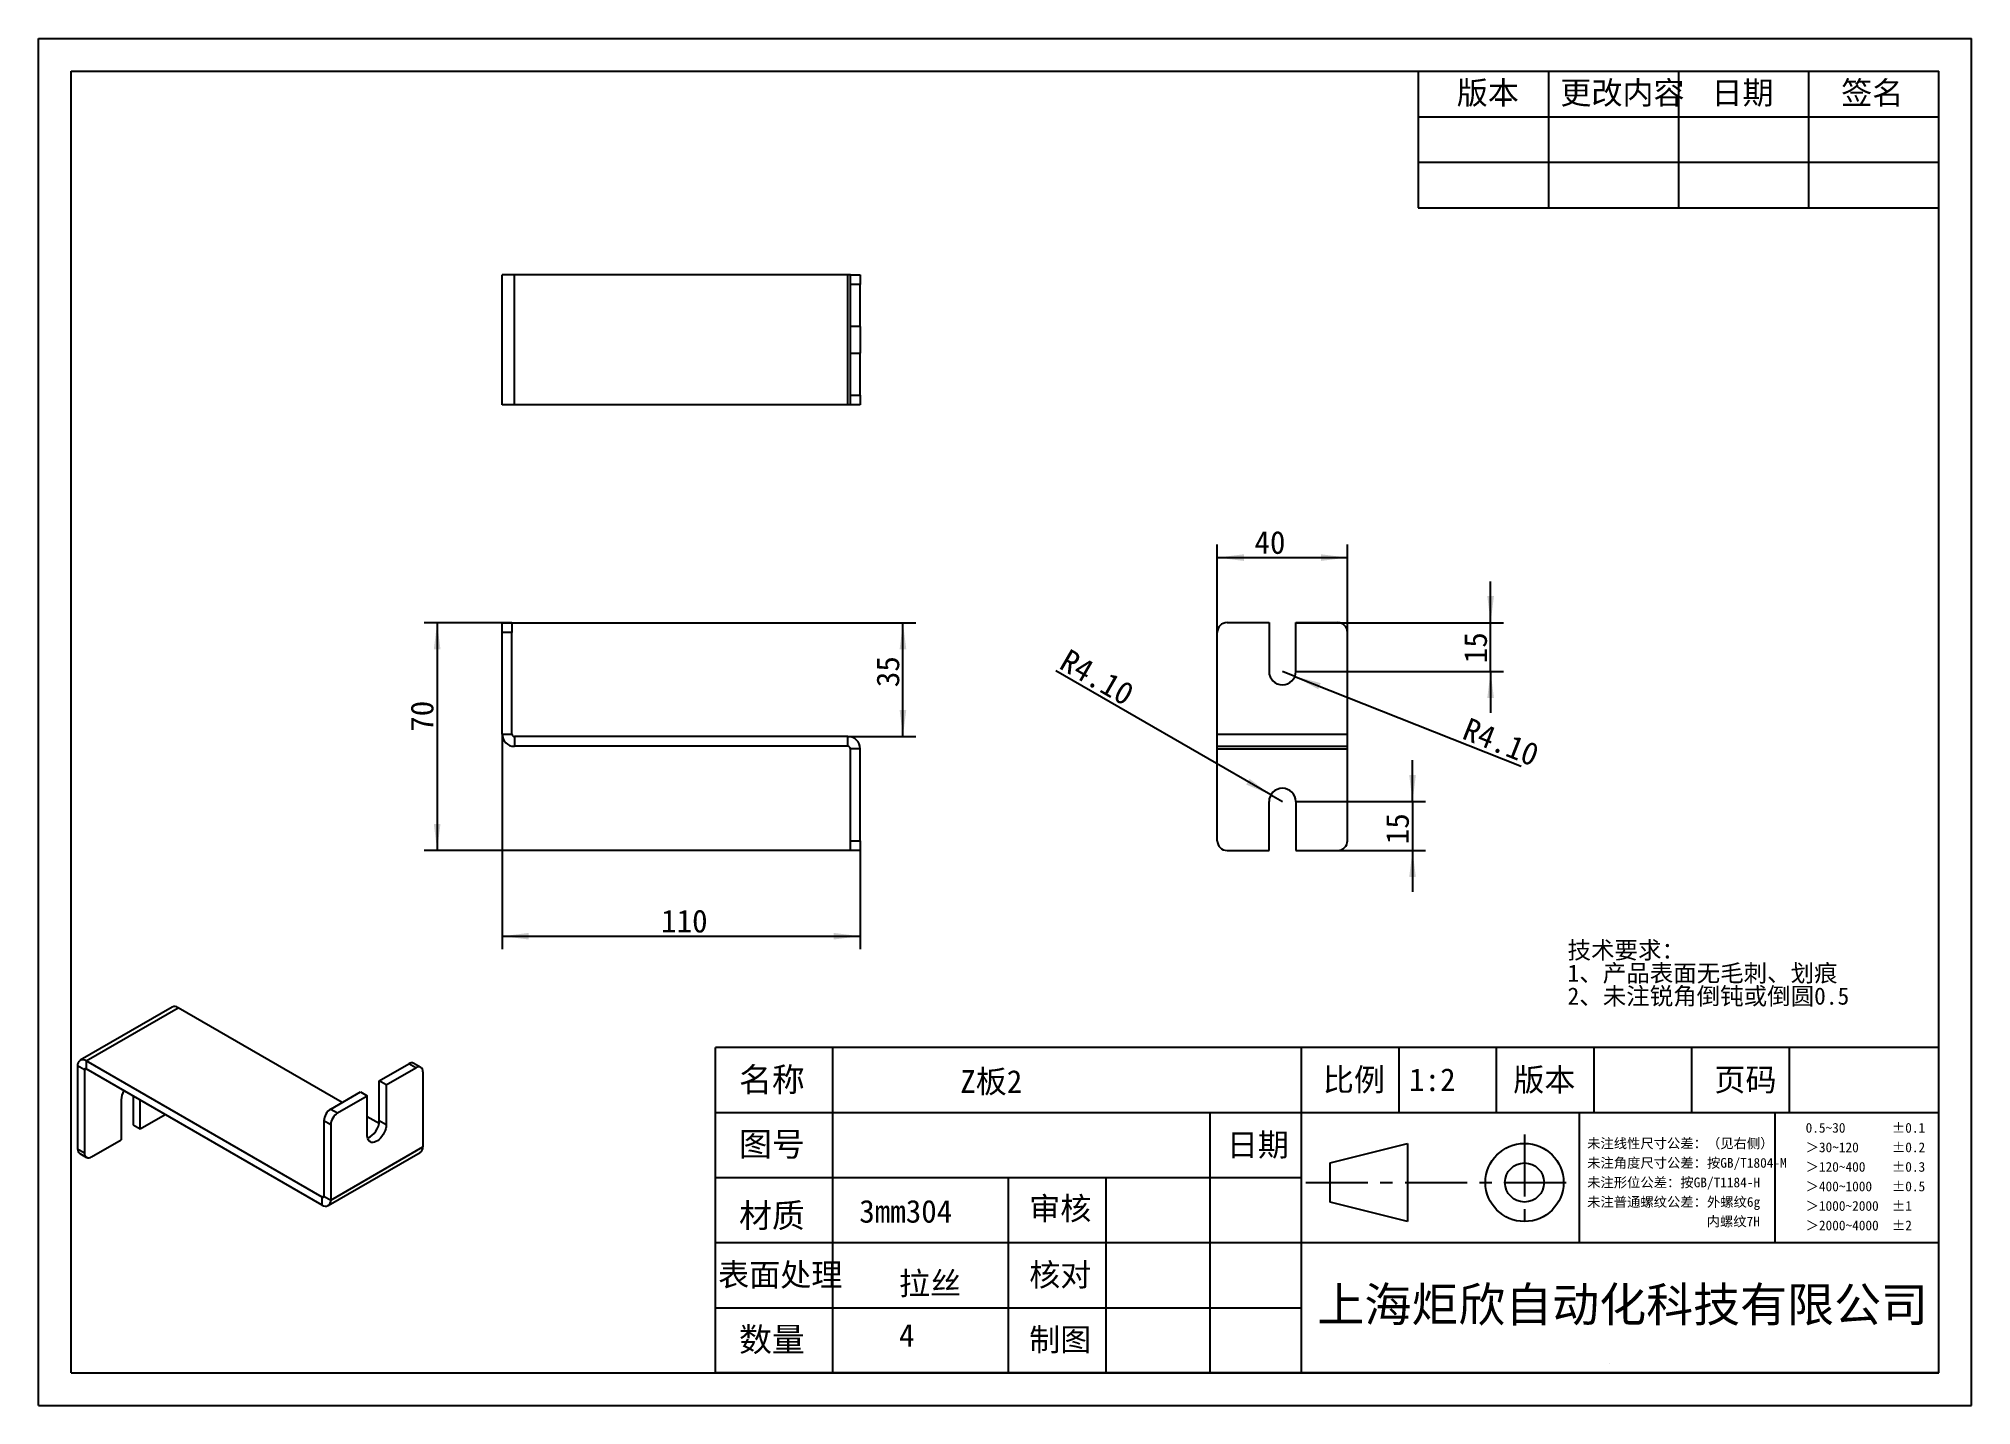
# Model space of a CAD drawing. Header units: millimetres. Extents: x 0 to 297, y 0 to 210.
import ezdxf

# ---------------------------------------------------------------- set-up
doc = ezdxf.new("R2010")
doc.units = ezdxf.units.MM
doc.linetypes.add('SLD-实线', pattern=[0])
doc.linetypes.add('SLD-点画线', pattern=[10.16, 6.35, -1.27, 1.27, -1.27])
doc.layers.add('中心线', color=1, linetype='SLD-点画线')
doc.layers.add('图框', color=7, linetype='SLD-实线')
doc.styles.add('SLDTEXTSTYLE0', font='', dxfattribs={"bigfont": 'bigfont'})
doc.styles.add('SLDTEXTSTYLE1', font='')
doc.styles.add('SLDTEXTSTYLE2', font='', dxfattribs={"bigfont": 'bigfont'})
doc.styles.get('SLDTEXTSTYLE0').set_extended_font_data('宋体')
doc.styles.get('SLDTEXTSTYLE1').set_extended_font_data('宋体')
doc.styles.get('SLDTEXTSTYLE2').set_extended_font_data('宋体', bold=True)
doc.dimstyles.new('SLDDIMSTYLE0', dxfattribs={"dimtxt": 3.5, "dimasz": 4.08, "dimexe": 0.18, "dimexo": 0.0625, "dimgap": 0.875, "dimtad": 2, "dimlfac": 2, "dimrnd": 1e-09, "dimzin": 12, "dimdsep": 46, "dimtxsty": 'SLDTEXTSTYLE1', "dimsah": 1, "dimcen": 0.09, "dimadec": 0, "dimazin": 3, "dimtfac": 1, "dimtofl": 0, "dimtmove": 0, "dimatfit": 3, "dimfxl": 1, "dimfrac": 2, "dimtolj": 1, "dimtzin": 12, "dimarcsym": 0})
doc.dimstyles.new('SLDDIMSTYLE1', dxfattribs={"dimtxt": 3.5, "dimasz": 4.08, "dimexe": 0.18, "dimexo": 0.0625, "dimgap": 0.875, "dimtad": 2, "dimlfac": 2, "dimrnd": 1e-09, "dimzin": 12, "dimdsep": 46, "dimtxsty": 'SLDTEXTSTYLE1', "dimsah": 1, "dimcen": 0.09, "dimadec": 0, "dimazin": 3, "dimtfac": 1, "dimtmove": 0, "dimatfit": 3, "dimfxl": 1, "dimfrac": 2, "dimtolj": 1, "dimtzin": 12, "dimarcsym": 0})
doc.dimstyles.new('SLDDIMSTYLE2', dxfattribs={"dimtxt": 3.5, "dimasz": 4.08, "dimexe": 0.18, "dimexo": 0.0625, "dimgap": 0.875, "dimtad": 2, "dimlfac": 2, "dimrnd": 1e-09, "dimzin": 4, "dimdsep": 46, "dimtxsty": 'SLDTEXTSTYLE1', "dimsah": 1, "dimcen": 0.09, "dimadec": 0, "dimazin": 1, "dimtfac": 1, "dimtofl": 0, "dimtmove": 0, "dimatfit": 3, "dimfxl": 1, "dimfrac": 2, "dimtolj": 1, "dimtzin": 12, "dimarcsym": 0})

# ---------------------------------------------------------------- blocks, each defined once
blk = doc.blocks.new('块18_1')
at = {"layer": '中心线', "lineweight": 25}
for p, q in [((282.21, 31.85), (282.21, 22.45)), ((259.81, 26.95), (287.48, 26.95))]:
    blk.add_line(p, q, dxfattribs=at)
at = {"layer": '图框', "color": 179, "linetype": 'SLD-实线', "lineweight": 25}
for p, q in [((262.29, 28.95), (270.22, 30.95)), ((270.22, 30.95), (270.22, 22.96)), ((262.29, 24.95), (262.29, 28.95)), ((270.22, 22.96), (262.29, 24.95))]:
    blk.add_line(p, q, dxfattribs=at)
for radius in [4, 2]:
    blk.add_circle((282.21, 26.95), radius, dxfattribs=at)
blk = doc.blocks.new('SW_NOTE_0')
at = {"layer": '图框', "color": 0, "attachment_point": 1, "style": 'SLDTEXTSTYLE0'}
for s, insert, char_height in [('技术要求：', (0, 3.08), 2.646), ('1、产品表面无毛刺、划痕', (0, -0.45), 2.6458), ('2、未注锐角倒钝或倒圆0.5', (0, -3.98), 2.6458)]:
    blk.add_mtext(s, dxfattribs=dict(at, insert=insert, char_height=char_height))
blk = doc.blocks.new('SW_NOTE_1')
at = {"layer": '图框', "color": 0, "char_height": 1.5, "attachment_point": 1, "style": 'SLDTEXTSTYLE0'}
for s, insert in [('未注线性尺寸公差：（见右侧）', (0, 1.75)), ('未注角度尺寸公差：按GB/T1804-M', (0, -1.25)), ('未注形位公差：按GB/T1184-H', (0, -4.25)), ('未注普通螺纹公差：外螺纹6g', (0, -7.25)), ('                  内螺纹7H', (0, -10.25))]:
    blk.add_mtext(s, dxfattribs=dict(at, insert=insert))
blk = doc.blocks.new('SW_NOTE_2')
at = {"layer": '图框', "color": 0, "char_height": 1.5, "attachment_point": 1}
for s, insert, style in [('0.5~30       ±0.1', (0, 1.75), 'SLDTEXTSTYLE1'), ('＞30~120     ±0.2', (0, -1.25), 'SLDTEXTSTYLE0'), ('＞120~400    ±0.3', (0, -4.25), 'SLDTEXTSTYLE0'), ('＞400~1000   ±0.5', (0, -7.25), 'SLDTEXTSTYLE0'), ('＞1000~2000  ±1', (0, -10.25), 'SLDTEXTSTYLE0'), ('＞2000~4000  ±2', (0, -13.25), 'SLDTEXTSTYLE0')]:
    blk.add_mtext(s, dxfattribs=dict(at, insert=insert, style=style))
blk = doc.blocks.new('_D')
at = {"layer": '图框'}
for p, q in [((71.23, 103.13), (71.23, 70.08)), ((126.23, 85.26), (126.23, 70.08)), ((71.23, 72.08), (126.23, 72.08))]:
    blk.add_line(p, q, dxfattribs=at)
for points in [[(71.23, 72.08), (75.31, 71.58), (75.31, 72.59)], [(126.23, 72.08), (122.15, 72.59), (122.15, 71.58)]]:
    blk.add_solid(points, dxfattribs=at)
at = {"layer": '图框', "insert": (95.65, 76.16), "char_height": 3.5, "attachment_point": 1, "style": 'SLDTEXTSTYLE1'}
blk.add_mtext('110', dxfattribs=at)
blk = doc.blocks.new('_D_1')
at = {"layer": '图框'}
for p, q in [((71.23, 120.26), (59.23, 120.26)), ((61.23, 120.26), (61.23, 85.26)), ((124.73, 85.26), (59.23, 85.26))]:
    blk.add_line(p, q, dxfattribs=at)
for points in [[(61.23, 120.26), (60.72, 116.18), (61.74, 116.18)], [(61.23, 85.26), (61.74, 89.34), (60.72, 89.34)]]:
    blk.add_solid(points, dxfattribs=at)
at = {"layer": '图框', "insert": (57.16, 103.5), "char_height": 3.5, "attachment_point": 1, "rotation": 90, "style": 'SLDTEXTSTYLE1'}
blk.add_mtext('70', dxfattribs=at)
blk = doc.blocks.new('_D_2')
at = {"layer": '图框'}
for p, q in [((71.23, 120.26), (134.81, 120.26)), ((132.81, 102.76), (132.81, 120.26)), ((124.36, 102.76), (134.81, 102.76))]:
    blk.add_line(p, q, dxfattribs=at)
for points in [[(132.81, 120.26), (132.3, 116.18), (133.32, 116.18)], [(132.81, 102.76), (133.32, 106.84), (132.3, 106.84)]]:
    blk.add_solid(points, dxfattribs=at)
at = {"layer": '图框', "insert": (128.74, 110.35), "char_height": 3.5, "attachment_point": 1, "rotation": 90, "style": 'SLDTEXTSTYLE1'}
blk.add_mtext('35', dxfattribs=at)
blk = doc.blocks.new('_D_3')
at = {"layer": '图框'}
for p, q in [((181.12, 118.76), (181.12, 132.26)), ((201.12, 118.76), (201.12, 132.26)), ((181.12, 130.26), (201.12, 130.26))]:
    blk.add_line(p, q, dxfattribs=at)
for points in [[(181.12, 130.26), (185.2, 129.75), (185.2, 130.77)], [(201.12, 130.26), (197.04, 130.77), (197.04, 129.75)]]:
    blk.add_solid(points, dxfattribs=at)
at = {"layer": '图框', "insert": (186.83, 134.34), "char_height": 3.5, "attachment_point": 1, "style": 'SLDTEXTSTYLE1'}
blk.add_mtext('40', dxfattribs=at)
blk = doc.blocks.new('_D_4')
at = {"layer": '图框'}
for p, q in [((223.12, 120.26), (223.12, 126.61)), ((193.17, 120.26), (225.12, 120.26)), ((223.12, 112.76), (223.12, 120.26)), ((193.17, 112.76), (225.12, 112.76)), ((223.12, 112.76), (223.12, 106.41))]:
    blk.add_line(p, q, dxfattribs=at)
for points in [[(223.12, 120.26), (223.63, 124.34), (222.61, 124.34)], [(223.12, 112.76), (222.61, 108.68), (223.63, 108.68)]]:
    blk.add_solid(points, dxfattribs=at)
at = {"layer": '图框', "insert": (219.05, 114.03), "char_height": 3.5, "attachment_point": 1, "rotation": 90, "style": 'SLDTEXTSTYLE1'}
blk.add_mtext('15', dxfattribs=at)
blk = doc.blocks.new('_D_5')
at = {"layer": '图框'}
for p, q in [((211.12, 92.76), (211.12, 99.11)), ((193.17, 92.76), (213.12, 92.76)), ((211.12, 92.76), (211.12, 85.26)), ((199.62, 85.26), (213.12, 85.26)), ((211.12, 85.26), (211.12, 78.91))]:
    blk.add_line(p, q, dxfattribs=at)
for points in [[(211.12, 92.76), (211.63, 96.84), (210.61, 96.84)], [(211.12, 85.26), (210.61, 81.18), (211.63, 81.18)]]:
    blk.add_solid(points, dxfattribs=at)
at = {"layer": '图框', "insert": (207.05, 86.22), "char_height": 3.5, "attachment_point": 1, "rotation": 90, "style": 'SLDTEXTSTYLE1'}
blk.add_mtext('15', dxfattribs=at)
blk = doc.blocks.new('_D_6')
at = {"layer": '图框'}
for q in [(156.33, 112.85), (191.12, 92.76)]:
    blk.add_line((189.35, 93.79), q, dxfattribs=at)
blk.add_solid([(189.35, 93.79), (186.07, 96.27), (185.56, 95.39)], dxfattribs=at)
at = {"layer": '图框', "insert": (158.37, 116.37), "char_height": 3.5, "attachment_point": 1, "rotation": 330, "style": 'SLDTEXTSTYLE1'}
blk.add_mtext('R4.10', dxfattribs=at)
blk = doc.blocks.new('_D_7')
at = {"layer": '图框'}
for q in [(191.12, 112.76), (227.8, 98.22)]:
    blk.add_line((193.03, 112.01), q, dxfattribs=at)
blk.add_solid([(193.03, 112.01), (196.63, 110.03), (197.01, 110.98)], dxfattribs=at)
at = {"layer": '图框', "insert": (219.83, 105.76), "char_height": 3.5, "attachment_point": 1, "rotation": 338.3753, "style": 'SLDTEXTSTYLE1'}
blk.add_mtext('R4.10', dxfattribs=at)

msp = doc.modelspace()

# ---------------------------------------------------------------- linework, layer by layer
at = {"color": 7, "linetype": 'SLD-实线', "lineweight": 25}
for p, q in [((71.228, 153.7089), (71.228, 173.7089)), ((73.0963, 173.7089), (71.228, 173.7089)), ((73.0963, 153.7089), (73.0963, 173.7089)), ((124.3597, 173.7089), (73.0963, 173.7089)), ((124.3597, 153.7089), (124.3597, 173.7089)), ((124.728, 173.7089), (124.3597, 173.7089)), ((124.728, 173.7089), (126.228, 173.7089)), ((124.728, 172.2089), (124.728, 173.7089)), ((126.228, 173.7089), (126.228, 172.2089)), ((124.728, 165.7589), (124.728, 172.2089)), ((126.228, 172.2089), (124.728, 172.2089)), ((126.228, 165.7589), (126.228, 172.2089)), ((126.228, 165.7589), (124.728, 165.7589)), ((124.728, 161.6589), (124.728, 165.7589)), ((126.228, 165.7589), (126.228, 161.6589)), ((124.728, 155.2089), (124.728, 161.6589)), ((124.728, 161.6589), (126.228, 161.6589)), ((126.228, 155.2089), (126.228, 161.6589)), ((124.728, 155.2089), (126.228, 155.2089)), ((124.728, 153.7089), (124.728, 155.2089)), ((126.228, 155.2089), (126.228, 153.7089)), ((73.0963, 153.7089), (71.228, 153.7089)), ((124.3597, 153.7089), (73.0963, 153.7089)), ((124.728, 153.7089), (124.3597, 153.7089)), ((126.228, 153.7089), (124.728, 153.7089)), ((71.228, 118.7629), (71.228, 120.2629)), ((71.228, 120.2629), (72.728, 120.2629)), ((72.728, 120.2629), (72.728, 118.7629)), ((182.622, 120.2629), (189.072, 120.2629)), ((189.072, 120.2629), (189.072, 112.7629)), ((193.172, 112.7629), (193.172, 120.2629)), ((193.172, 120.2629), (199.622, 120.2629)), ((72.728, 118.7629), (71.228, 118.7629)), ((71.228, 103.1312), (71.228, 118.7629)), ((72.728, 103.1312), (72.728, 118.7629)), ((181.122, 103.1312), (181.122, 118.7629)), ((201.122, 103.1312), (201.122, 118.7629)), ((71.228, 103.1312), (72.728, 103.1312)), ((73.0963, 102.7629), (73.0963, 101.2629)), ((124.3597, 102.7629), (73.0963, 102.7629)), ((124.3597, 101.2629), (73.0963, 101.2629)), ((124.3597, 101.2629), (124.3597, 102.7629)), ((181.122, 101.2629), (181.122, 103.1312)), ((181.122, 103.1312), (201.122, 103.1312)), ((181.122, 101.2629), (201.122, 101.2629)), ((181.122, 100.8946), (181.122, 101.2629)), ((201.122, 101.2629), (201.122, 103.1312)), ((201.122, 100.8946), (201.122, 101.2629)), ((126.228, 100.8946), (124.728, 100.8946)), ((124.728, 86.7629), (124.728, 100.8946)), ((126.228, 86.7629), (126.228, 100.8946)), ((181.122, 100.8946), (201.122, 100.8946)), ((181.122, 86.7629), (181.122, 100.8946)), ((201.122, 86.7629), (201.122, 100.8946)), ((189.072, 85.2629), (189.072, 92.7629)), ((193.172, 92.7629), (193.172, 85.2629)), ((124.728, 86.7629), (126.228, 86.7629)), ((124.728, 85.2629), (124.728, 86.7629)), ((126.228, 86.7629), (126.228, 85.2629)), ((126.228, 85.2629), (124.728, 85.2629)), ((182.622, 85.2629), (189.072, 85.2629)), ((193.172, 85.2629), (199.622, 85.2629)), ((20.516, 61.1891), (6.3739, 53.025)), ((7.3079, 52.9325), (21.4501, 61.0966)), ((46.6437, 46.5527), (21.4501, 61.0966)), ((7.0475, 51.5573), (5.9869, 52.1696)), ((5.9869, 52.1696), (5.9869, 39.4057)), ((7.0475, 51.5573), (7.308, 51.7077)), ((7.0475, 51.5573), (7.0475, 38.7934)), ((43.5566, 32.0066), (7.3079, 52.9325)), ((7.3079, 52.9325), (7.3079, 51.7077)), ((43.5566, 30.7818), (7.3079, 51.7077)), ((52.3377, 49.8398), (56.8985, 52.4727)), ((53.3984, 49.2275), (57.9592, 51.8604)), ((57.9592, 51.8604), (56.8985, 52.4727)), ((58.7091, 51.9346), (57.6485, 52.5469)), ((59.0199, 51.2479), (59.0199, 39.7088)), ((14.5075, 47.5515), (14.5075, 43.0997)), ((44.8777, 45.5332), (49.4386, 48.1661)), ((45.9384, 44.9209), (50.4992, 47.5538)), ((49.4386, 48.1661), (50.4992, 47.5538)), ((50.4992, 41.4298), (50.4992, 47.5538)), ((53.3984, 49.2275), (52.3377, 49.8398)), ((52.3377, 43.7157), (52.3377, 49.8398)), ((53.3984, 49.2275), (53.3984, 43.1034)), ((12.669, 46.9379), (12.669, 40.8138)), ((15.5682, 42.4874), (15.5682, 46.9392)), ((15.5682, 42.4874), (19.4239, 44.7133)), ((44.8777, 45.5332), (45.9384, 44.9209)), ((14.5075, 43.0997), (15.5682, 42.4874)), ((44.8777, 43.0838), (43.8171, 43.6961)), ((43.8171, 43.6961), (43.8171, 32.157)), ((44.8777, 43.0838), (44.8777, 31.5447)), ((52.2954, 43.29), (50.4992, 44.3269)), ((53.3984, 43.1034), (52.3377, 43.7157)), ((5.9869, 39.4057), (7.0475, 38.7934)), ((6.2976, 38.7189), (7.3582, 38.1066)), ((8.1082, 38.1809), (12.669, 40.8138)), ((44.4907, 30.6893), (58.6329, 38.8534)), ((44.8777, 31.5447), (59.0199, 39.7088)), ((43.5566, 32.0066), (43.8171, 32.1569)), ((43.5566, 30.7818), (43.5566, 32.0066)), ((43.8171, 32.157), (44.8777, 31.5447))]:
    msp.add_line(p, q, dxfattribs=at)
at = {"color": 7, "linetype": 'SLD-实线', "lineweight": 25, "flags": 128}
msp.add_lwpolyline([(53.3984, 43.1034), (53.3786, 42.8165), (53.3198, 42.5145), (53.2237, 42.2058), (53.0927, 41.8988), (52.9306, 41.6018), (52.7416, 41.3229), (52.5311, 41.0698), (52.3046, 40.8493), (52.0685, 40.6675), (51.8291, 40.5293), (51.593, 40.4385), (51.3665, 40.3975), (51.156, 40.4075), (50.967, 40.4683), (50.8049, 40.5781), (50.6739, 40.7339), (50.5778, 40.9316), (50.519, 41.1657), (50.4992, 41.4298)], dxfattribs=at)
at = {"color": 7, "linetype": 'SLD-实线', "lineweight": 25}
for centre, radius, start, end in [((182.622, 118.7629), 1.5, 90, 180), ((199.622, 118.7629), 1.5, 0, 90), ((191.122, 112.7629), 2.05, 180, 0), ((73.0963, 103.1312), 1.8683, 180, 270), ((73.0963, 103.1312), 0.3683, 180, 270), ((124.3597, 100.8946), 1.8683, 0, 90), ((124.3597, 100.8946), 0.3683, 0, 90), ((191.122, 92.7629), 2.05, 0, 180), ((182.622, 86.7629), 1.5, 180, 270), ((199.622, 86.7629), 1.5, 270, 0), ((20.9057, 60.3617), 0.9146, 53.470432, 115.21911), ((6.7963, 52.2933), 0.8188, 51.32581, 188.684942), ((7.2063, 51.5831), 0.1608, 50.796715, 189.214037), ((57.3379, 51.8594), 0.7545, 65.692881, 125.617577), ((58.3733, 51.3528), 0.6551, 350.785963, 129.203285), ((15.6134, 46.8404), 2.946, 148.778243, 178.103959), ((46.1199, 43.5913), 2.3052, 122.605478, 177.394522), ((47.1806, 42.979), 2.3052, 122.605478, 177.394522), ((49.3492, 43.795), 2.9896, 293.501782, 358.480953), ((6.7219, 39.3246), 0.7395, 173.701152, 234.986667), ((7.6941, 38.6885), 0.6551, 170.785963, 309.203285), ((58.1111, 39.6047), 0.9147, 304.778924, 6.533256), ((43.6583, 32.1312), 0.1608, 230.796715, 9.214037), ((44.0683, 31.421), 0.8188, 231.325427, 8.685325)]:
    msp.add_arc(centre, radius, start, end, dxfattribs=at)
at = {"layer": '图框'}
for p, q in [((-0.0066, -0.0006), (-0.0066, 209.9994)), ((-0.0066, 209.9994), (296.9934, 209.9994)), ((296.9934, -0.0006), (296.9934, 209.9994)), ((4.9934, 4.9994), (4.9934, 204.9994)), ((4.9934, 204.9994), (291.9934, 204.9994)), ((211.9934, 204.9994), (211.9934, 183.9994)), ((231.9934, 204.9994), (231.9934, 183.9994)), ((251.9934, 204.9994), (251.9934, 183.9994)), ((271.9934, 204.9994), (271.9934, 183.9994)), ((291.9934, 4.9994), (291.9934, 204.9994)), ((211.9934, 197.9994), (291.9934, 197.9994)), ((211.9934, 190.9994), (291.9934, 190.9994)), ((211.9934, 183.9994), (291.9934, 183.9994)), ((291.9934, 54.9994), (103.9934, 54.9994)), ((103.9934, 4.9994), (103.9934, 54.9994)), ((121.9934, 54.9994), (121.9934, 4.9994)), ((193.9934, 54.9994), (193.9934, 4.9994)), ((208.9934, 54.9994), (208.9934, 44.9994)), ((223.9934, 54.9994), (223.9934, 44.9994)), ((238.9934, 54.9994), (238.9934, 44.9994)), ((253.9934, 54.9994), (253.9934, 44.9994)), ((268.9934, 54.9994), (268.9934, 44.9994)), ((291.9934, 4.9994), (291.9934, 54.9994)), ((103.9934, 44.9994), (291.9934, 44.9994)), ((179.9934, 44.9994), (179.9934, 4.9994)), ((236.7291, 44.9994), (236.7291, 24.9994)), ((266.7813, 44.9994), (266.7813, 24.9994)), ((103.9934, 34.9994), (193.9934, 34.9994)), ((148.9934, 34.9994), (148.9934, 4.9994)), ((163.9934, 34.9994), (163.9934, 4.9994)), ((103.9934, 24.9994), (291.9934, 24.9994)), ((103.9934, 14.9994), (193.9934, 14.9994)), ((241.4181, 6.4404), (241.4181, 6.43)), ((4.9934, 4.9994), (291.9934, 4.9994)), ((291.9934, 4.9994), (103.9934, 4.9994)), ((-0.0066, -0.0006), (296.9934, -0.0006))]:
    msp.add_line(p, q, dxfattribs=at)

# ---------------------------------------------------------------- block references
at = {"color": 7, "linetype": 'Continuous', "xscale": 1.5, "yscale": 1.5, "zscale": 1.5}
msp.add_blockref('块18_1', (-194.9885, -6.1815), dxfattribs=at)
at = {"layer": '图框'}
for name, p in [('SW_NOTE_0', (234.9415, 68.192)), ('SW_NOTE_2', (271.5277, 41.6441)), ('SW_NOTE_1', (237.9523, 39.2568))]:
    msp.add_blockref(name, p, dxfattribs=at)

# ---------------------------------------------------------------- texts
at = {"layer": '图框', "attachment_point": 1}
for s, insert, char_height, style in [('版本', (217.9181, 203.4334), 3.5, 'SLDTEXTSTYLE0'), ('更改内容', (233.8294, 203.4334), 3.5, 'SLDTEXTSTYLE0'), ('日期', (257.0561, 203.4334), 3.5, 'SLDTEXTSTYLE0'), ('签名', (276.9909, 203.4334), 3.5, 'SLDTEXTSTYLE0'), ('名称', (107.6202, 51.9091), 3.70417, 'SLDTEXTSTYLE2'), ('Z板2', (141.6112, 51.5122), 3.5, 'SLDTEXTSTYLE0'), ('比例', (197.3376, 51.7907), 3.5, 'SLDTEXTSTYLE0'), ('1:2', (210.5979, 51.7907), 3.5, 'SLDTEXTSTYLE1'), ('版本', (226.6036, 51.7907), 3.5, 'SLDTEXTSTYLE0'), ('页码', (257.5138, 51.7907), 3.5, 'SLDTEXTSTYLE0'), ('图号', (107.6202, 41.9867), 3.70417, 'SLDTEXTSTYLE2'), ('日期', (182.5806, 41.7861), 3.5, 'SLDTEXTSTYLE0'), ('材质', (107.6202, 31.0344), 3.70417, 'SLDTEXTSTYLE2'), ('3mm304', (126.0984, 31.5672), 3.5, 'SLDTEXTSTYLE1'), ('审核', (152.2204, 32.0014), 3.5, 'SLDTEXTSTYLE0'), ('表面处理', (104.409, 21.8169), 3.5, 'SLDTEXTSTYLE2'), ('拉丝', (132.2088, 20.4866), 3.5, 'SLDTEXTSTYLE0'), ('核对', (152.2204, 21.8169), 3.5, 'SLDTEXTSTYLE0'), ('上海炬欣自动化科技有限公司', (196.4995, 18.1428), 5.291667, 'SLDTEXTSTYLE2'), ('数量', (107.6202, 11.9726), 3.70417, 'SLDTEXTSTYLE2'), ('4', (132.2088, 12.5085), 3.5, 'SLDTEXTSTYLE1'), ('制图', (152.2204, 11.8542), 3.5, 'SLDTEXTSTYLE0')]:
    msp.add_mtext(s, dxfattribs=dict(at, insert=insert, char_height=char_height, style=style))

# ---------------------------------------------------------------- dimensions: what is measured, and where the dimension line sits
at = {"layer": '图框'}
for base, p1, p2, picture, middle in [((201.122, 130.2629), (181.122, 118.7629), (201.122, 118.7629), '_D_3', (188.8682, 130.2629)), ((126.228, 72.0833), (71.228, 103.1312), (126.228, 85.2629), '_D', (98.7054, 72.0833))]:
    dim = msp.add_linear_dim(base=base, p1=p1, p2=p2, dimstyle='SLDDIMSTYLE0', dxfattribs=at)
    dim.commit()
    dim.dimension.update_dxf_attribs({"geometry": picture, "text_midpoint": middle, "dimtype": 160})
for base, p1, p2, dimstyle, picture, middle in [((223.122, 120.2629), (193.172, 112.7629), (193.172, 120.2629), 'SLDDIMSTYLE1', '_D_4', (223.122, 116.0714)), ((61.228, 85.2629), (71.228, 120.2629), (124.728, 85.2629), 'SLDDIMSTYLE0', '_D_1', (61.228, 105.5398)), ((132.81, 120.2629), (124.3597, 102.7629), (71.228, 120.2629), 'SLDDIMSTYLE0', '_D_2', (132.81, 112.389)), ((211.122, 85.2629), (193.172, 92.7629), (199.622, 85.2629), 'SLDDIMSTYLE1', '_D_5', (211.122, 88.2601))]:
    dim = msp.add_linear_dim(base=base, p1=p1, p2=p2, angle=90, dimstyle=dimstyle, dxfattribs=at)
    dim.commit()
    dim.dimension.update_dxf_attribs({"geometry": picture, "text_midpoint": middle, "dimtype": 160})
for center, mpoint, picture, middle in [((191.122, 92.7629), (189.3466, 93.7879), '_D_6', (160.6892, 110.3333)), ((191.122, 112.7629), (193.0277, 112.0074), '_D_7', (223.122, 100.0772))]:
    dim = msp.add_radius_dim(center=center, mpoint=mpoint, dimstyle='SLDDIMSTYLE2', dxfattribs=at)
    dim.commit()
    dim.dimension.update_dxf_attribs({"geometry": picture, "text_midpoint": middle, "dimtype": 164})

doc.saveas('drawing.dxf')
